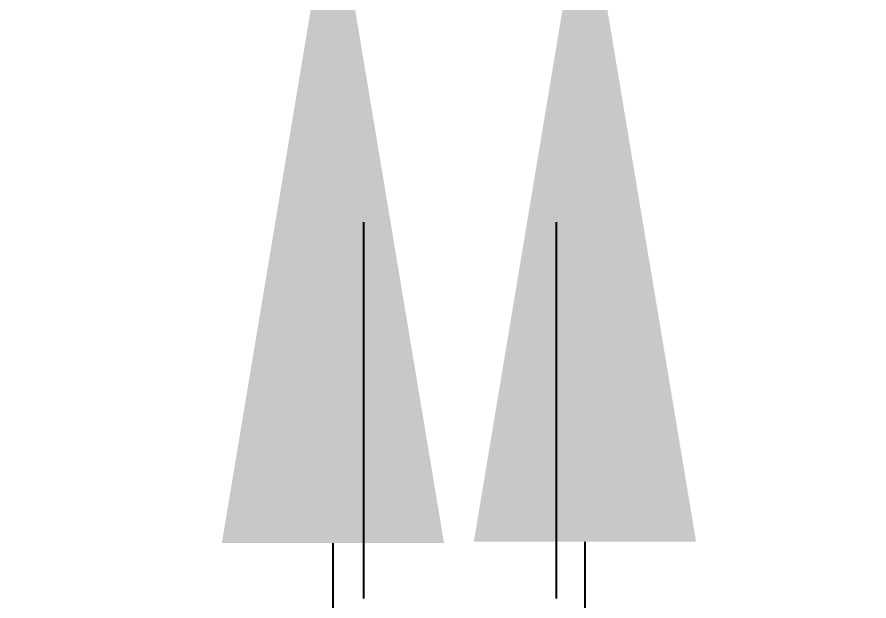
# Model space of a CAD drawing. Header units: millimetres. Extents: x 7 to 259, y -45 to 103.
# Drawn here: x 194.512 to 196.045, y 86.684 to 87.735 of the extents above; entities that cross this region are included whole.
import ezdxf

# ---------------------------------------------------------------- set-up
doc = ezdxf.new("R2010")
doc.units = ezdxf.units.MM
doc.layers.add('cotes', color=95, linetype='Continuous')
doc.styles.get("Standard").update_dxf_attribs({"font": 'arial.ttf'})
doc.dimstyles.new('ISO-25', dxfattribs={"dimtxt": 2.5, "dimasz": 2.5, "dimexe": 1.25, "dimexo": 0.625, "dimtad": 1, "dimtxsty": 'Standard', "dimcen": 2.5, "dimadec": 0, "dimazin": 0, "dimtfac": 1, "dimtmove": 0, "dimatfit": 3, "dimfxl": 1, "dimarcsym": 0})

# ---------------------------------------------------------------- blocks, each defined once
blk = doc.blocks.new('*D37')
at = {"layer": 'cotes', "color": 0, "lineweight": -2, "transparency": 16777216}
for p, q in [((193.9348, 87.9381), (192.7348, 87.9381)), ((195.1348, 87.9381), (195.482, 87.9381)), ((196.682, 87.9381), (201.7371, 87.9381)), ((195.1348, 87.3655), (195.1348, 86.6881)), ((195.482, 87.3655), (195.482, 86.6881))]:
    blk.add_line(p, q, dxfattribs=at)
at = {"layer": 'cotes', "color": 0, "transparency": 16777216}
for points in [[(193.9348, 88.1381), (193.9348, 87.7381), (195.1348, 87.9381)], [(196.682, 88.1381), (196.682, 87.7381), (195.482, 87.9381)]]:
    blk.add_solid(points, dxfattribs=at)
at = {"layer": 'Defpoints', "color": 0, "transparency": 16777216}
for p in [(195.1348, 87.9905), (195.482, 87.9905), (195.482, 87.9381)]:
    blk.add_point(p, dxfattribs=at)
at = {"layer": 'cotes', "color": 0, "transparency": 16777216, "insert": (199.8096, 89.164), "char_height": 1, "attachment_point": 5}
blk.add_mtext('0,35', dxfattribs=at)
blk = doc.blocks.new('*D38')
at = {"layer": 'cotes', "color": 0, "lineweight": -2, "transparency": 16777216}
for p, q in [((195.5336, 89.569), (195.5336, 90.769)), ((195.5336, 88.369), (195.5336, 87.9904)), ((196.107, 88.369), (196.7836, 88.369)), ((196.1045, 87.9904), (196.7836, 87.9904)), ((195.5336, 86.7904), (195.5336, 81.7408))]:
    blk.add_line(p, q, dxfattribs=at)
at = {"layer": 'cotes', "color": 0, "transparency": 16777216}
for points in [[(195.3336, 89.569), (195.7336, 89.569), (195.5336, 88.369)], [(195.3336, 86.7904), (195.7336, 86.7904), (195.5336, 87.9904)]]:
    blk.add_solid(points, dxfattribs=at)
at = {"layer": 'Defpoints', "color": 0, "transparency": 16777216}
for p in [(195.482, 88.369), (195.4795, 87.9904), (195.5336, 87.9904)]:
    blk.add_point(p, dxfattribs=at)
at = {"layer": 'cotes', "color": 0, "transparency": 16777216, "insert": (194.3077, 83.6656), "char_height": 1, "attachment_point": 5, "rotation": 90}
blk.add_mtext('0,38', dxfattribs=at)
blk = doc.blocks.new('*D39')
at = {"layer": 'cotes', "color": 0, "lineweight": -2, "transparency": 16777216}
for p, q in [((195.0801, 89.6875), (195.0801, 90.8875)), ((194.5098, 88.4875), (193.8301, 88.4875)), ((195.0801, 88.4875), (195.0801, 87.9879)), ((194.5098, 87.9879), (193.8301, 87.9879)), ((195.0801, 86.7879), (195.0801, 82.5098))]:
    blk.add_line(p, q, dxfattribs=at)
at = {"layer": 'cotes', "color": 0, "transparency": 16777216}
for points in [[(194.8801, 89.6875), (195.2801, 89.6875), (195.0801, 88.4875)], [(194.8801, 86.7879), (195.2801, 86.7879), (195.0801, 87.9879)]]:
    blk.add_solid(points, dxfattribs=at)
at = {"layer": 'Defpoints', "color": 0, "transparency": 16777216}
for p in [(195.1348, 88.4875), (195.0801, 87.9879), (195.1348, 87.9879)]:
    blk.add_point(p, dxfattribs=at)
at = {"layer": 'cotes', "color": 0, "transparency": 16777216, "insert": (193.8542, 84.0488), "char_height": 1, "attachment_point": 5, "rotation": 90}
blk.add_mtext('0,5', dxfattribs=at)

msp = doc.modelspace()

# ---------------------------------------------------------------- dimensions: what is measured, and where the dimension line sits
at = {"layer": 'cotes'}
for base, p1, p2, picture, middle in [((195.0801, 87.9879), (195.1348, 88.4875), (195.1348, 87.9879), '*D39', (193.8542, 84.0488)), ((195.5336, 87.9904), (195.482, 88.369), (195.4795, 87.9904), '*D38', (194.3077, 83.6656))]:
    dim = msp.add_linear_dim(base=base, p1=p1, p2=p2, angle=90, dimstyle='ISO-25', override={"dimtxt": 1, "dimasz": 1.2}, dxfattribs=at)
    dim.commit()
    dim.dimension.update_dxf_attribs({"geometry": picture, "text_midpoint": middle})
dim = msp.add_linear_dim(base=(195.482, 87.9381), p1=(195.1348, 87.9905), p2=(195.482, 87.9905), dimstyle='ISO-25', override={"dimtxt": 1, "dimasz": 1.2}, dxfattribs=at)
dim.commit()
dim.dimension.update_dxf_attribs({"geometry": '*D37', "text_midpoint": (199.8096, 89.164)})

doc.saveas('drawing.dxf')
